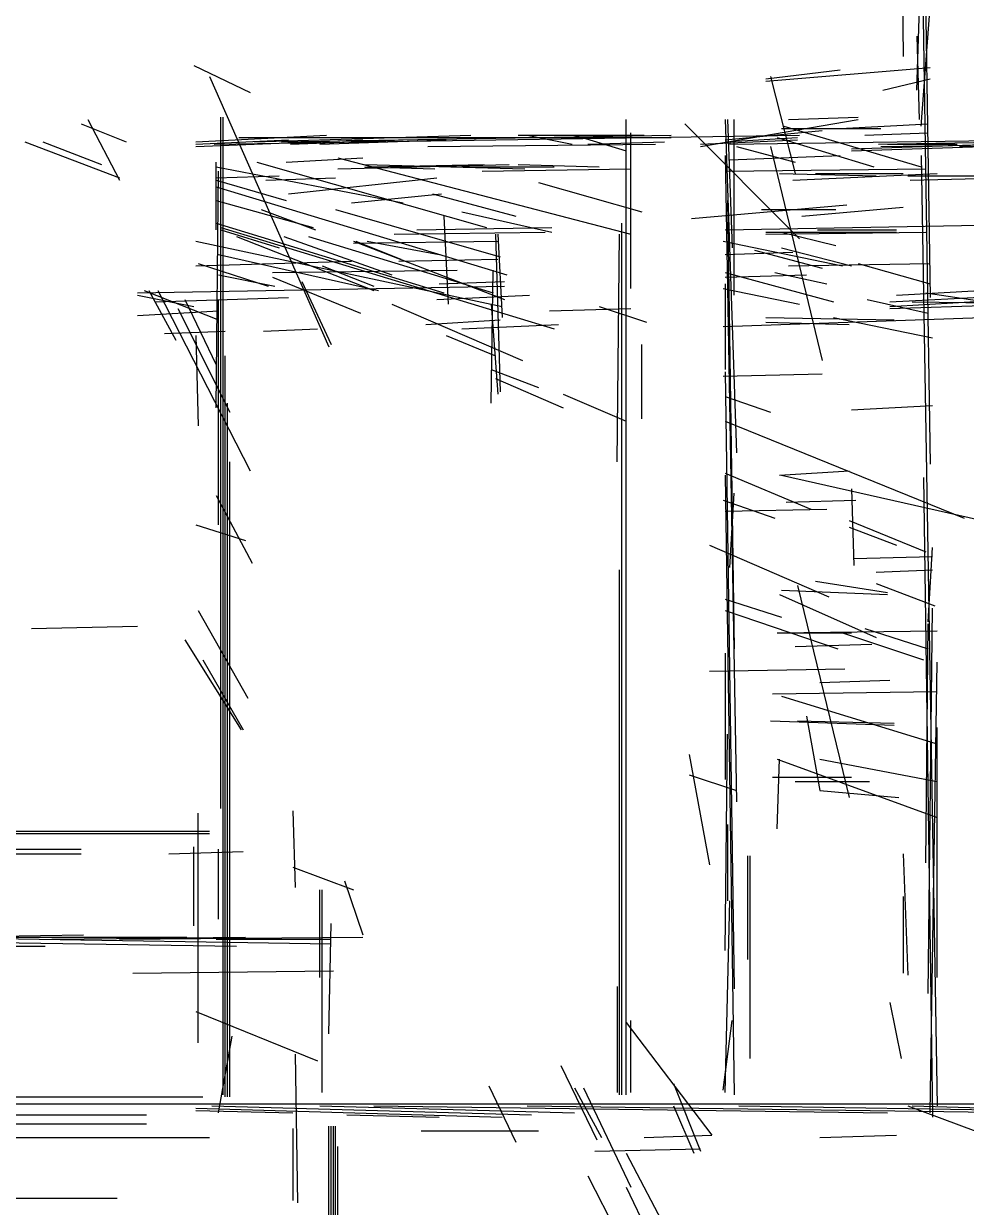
# Model space of a CAD drawing. Header units: metres. Extents: x 0.1 to 46.8, y -33.1 to 0.
# Drawn here: x 30.68 to 34.86, y -20.06 to -14.8 of the extents above; entities that cross this region are included whole.
import ezdxf

# ---------------------------------------------------------------- set-up
doc = ezdxf.new("R2010")
doc.units = ezdxf.units.M
doc.layers.add('Lines', color=7, linetype='Continuous')
doc.layers.add('Walls', color=2, linetype='Continuous')

msp = doc.modelspace()

# ---------------------------------------------------------------- linework, layer by layer
at = {"layer": 'Lines'}
for p, q in [((34.58, -8.58), (34.7, -16.02)), ((34.57, -8.75), (34.7, -16.76)), ((34.57, -13.97), (34.58, -14.95)), ((34.64, -15.1), (34.68, -13.93)), ((34.66, -15.26), (34.7, -14.73)), ((34.64, -14.86), (34.65, -15.23)), ((31.43, -14.99), (31.68, -15.11)), ((33.97, -15.06), (34.7, -15)), ((33.97, -15.05), (34.3, -15.01)), ((31.5, -15.04), (32.03, -16.24)), ((33.99, -15.04), (34.1, -15.47)), ((34.49, -15.1), (34.7, -15.05)), ((30.96, -15.23), (31.1, -15.5)), ((31.55, -18.29), (31.55, -15.22)), ((31.56, -19.56), (31.56, -15.22)), ((33.35, -19.56), (33.35, -15.23)), ((33.68, -15.35), (34.38, -15.23)), ((33.79, -15.23), (33.84, -16.71)), ((33.8, -15.23), (33.82, -15.8)), ((33.83, -16.01), (33.83, -15.23)), ((34.07, -15.23), (34.38, -15.22)), ((30.93, -15.25), (31.13, -15.33)), ((33.37, -15.98), (33.37, -15.29)), ((33.61, -15.25), (34.12, -15.76)), ((33.79, -15.32), (34.22, -15.28)), ((34.04, -15.27), (34.48, -15.27)), ((34.05, -15.26), (34.66, -15.44)), ((34.3, -15.27), (34.69, -15.25)), ((34.35, -15.37), (37.63, -15.26)), ((34.41, -15.3), (34.69, -15.29)), ((30.68, -15.33), (31.1, -15.49)), ((30.76, -15.33), (31.02, -15.43)), ((31.44, -15.33), (32.02, -15.3)), ((31.44, -15.35), (32.18, -15.32)), ((31.44, -15.34), (31.85, -15.32)), ((31.52, -15.34), (34.12, -15.3)), ((31.63, -15.31), (33.55, -15.31)), ((31.7, -15.33), (32.66, -15.3)), ((31.82, -15.33), (33.55, -15.3)), ((31.86, -15.34), (32.36, -15.32)), ((31.99, -15.34), (32.55, -15.32)), ((32.47, -15.35), (33.48, -15.34)), ((32.87, -15.3), (33.43, -15.3)), ((32.91, -15.3), (33.11, -15.34)), ((33.12, -15.3), (33.35, -15.37)), ((33.18, -15.34), (33.52, -15.33)), ((33.68, -15.34), (34.11, -15.32)), ((33.79, -15.33), (34.11, -15.31)), ((33.81, -15.34), (35.3, -15.32)), ((34.02, -15.31), (34.45, -15.44)), ((34.35, -15.36), (35.59, -15.32)), ((34.47, -15.34), (35.64, -15.32)), ((34.48, -15.35), (35.93, -15.33)), ((34.51, -15.34), (34.82, -15.34)), ((33.79, -15.39), (33.84, -18.26)), ((33.81, -15.41), (34.3, -15.39)), ((33.84, -15.35), (34.1, -15.42)), ((33.99, -15.35), (34.22, -16.3)), ((34.66, -15.39), (34.73, -19.61)), ((34.83, -15.35), (35.18, -15.35)), ((31.53, -15.72), (31.53, -15.42)), ((31.53, -15.44), (32.36, -15.6)), ((31.71, -15.42), (32.73, -15.71)), ((31.84, -15.42), (32.18, -15.4)), ((32.07, -15.4), (33.37, -15.74)), ((32.07, -15.45), (32.83, -15.43)), ((32.19, -15.43), (32.9, -15.45)), ((32.19, -15.44), (32.5, -15.45)), ((32.22, -15.44), (32.72, -15.43)), ((32.62, -15.44), (33.03, -15.44)), ((32.87, -15.43), (33.23, -15.44)), ((31.53, -16.51), (31.54, -15.46)), ((31.53, -15.49), (31.81, -15.48)), ((31.53, -15.5), (31.84, -15.59)), ((31.75, -15.5), (32.06, -15.49)), ((31.85, -15.56), (32.51, -15.49)), ((32.71, -15.46), (33.37, -15.45)), ((33.79, -15.46), (34.68, -15.45)), ((34.03, -15.47), (34.46, -15.48)), ((34.09, -15.5), (34.73, -15.47)), ((34.19, -15.47), (34.58, -15.47)), ((34.6, -15.48), (35.55, -15.48)), ((34.61, -15.5), (34.99, -15.49)), ((31.53, -15.53), (32.82, -15.92)), ((32.96, -15.51), (33.42, -15.64)), ((31.53, -15.59), (31.96, -15.71)), ((32.13, -15.6), (32.53, -15.56)), ((32.49, -15.56), (32.86, -15.66)), ((33.8, -15.59), (33.83, -17.58)), ((31.73, -15.63), (31.97, -15.72)), ((32.06, -15.63), (32.79, -15.84)), ((32.62, -15.64), (33.02, -15.73)), ((33.64, -15.67), (34.33, -15.61)), ((33.95, -15.63), (34.28, -15.63)), ((34.13, -15.66), (34.58, -15.62)), ((31.53, -15.69), (32.54, -16)), ((31.55, -15.71), (33.03, -16.16)), ((32.42, -15.72), (33.02, -15.71)), ((32.54, -15.66), (32.56, -16.05)), ((33.33, -19.56), (33.33, -15.69)), ((33.79, -15.72), (34.92, -15.7)), ((31.55, -15.72), (31.81, -15.8)), ((31.62, -15.75), (32.23, -15.99)), ((31.83, -15.75), (32.31, -15.92)), ((31.94, -15.75), (32.76, -16)), ((32.32, -15.74), (32.99, -15.73)), ((32.77, -15.74), (32.79, -16.44)), ((32.78, -15.74), (32.8, -16.11)), ((33.31, -16.75), (33.32, -15.74)), ((33.97, -15.73), (34.55, -15.73)), ((33.97, -15.74), (34.68, -15.73)), ((34.04, -15.73), (34.28, -15.79)), ((34.2, -15.72), (34.55, -15.72)), ((31.44, -15.77), (32.8, -16.06)), ((32.14, -15.78), (32.78, -15.77)), ((32.14, -15.77), (32.81, -16.03)), ((32.15, -15.77), (32.35, -15.85)), ((32.2, -15.77), (32.52, -15.83)), ((33.78, -15.77), (34.31, -15.88)), ((33.92, -15.81), (34.22, -15.89)), ((34.04, -15.8), (34.35, -15.88)), ((31.44, -15.88), (32.13, -15.86)), ((31.45, -15.87), (31.76, -15.97)), ((31.54, -15.83), (32.25, -15.99)), ((32.34, -15.86), (32.78, -15.85)), ((33.79, -15.83), (34.09, -15.82)), ((34.07, -15.88), (34.7, -15.87)), ((34.38, -15.87), (34.7, -15.96)), ((31.54, -15.92), (31.79, -15.97)), ((31.78, -15.91), (32.6, -15.9)), ((32, -15.88), (32.23, -15.97)), ((32.75, -16.49), (32.76, -15.9)), ((33.79, -15.91), (34.27, -16.04)), ((33.79, -15.93), (34.15, -15.92)), ((34.01, -15.91), (34.24, -15.96)), ((31.18, -16), (32.81, -15.97)), ((31.78, -15.93), (32.17, -16.09)), ((31.91, -15.95), (32.04, -16.23)), ((32.52, -15.96), (32.81, -15.95)), ((33.79, -15.96), (33.79, -16.34)), ((31.18, -16.01), (31.43, -16.06)), ((31.21, -15.99), (31.54, -16.12)), ((31.23, -15.99), (31.35, -16.21)), ((31.26, -16.04), (31.85, -16.02)), ((31.27, -15.99), (31.68, -16.79)), ((32.51, -16.03), (32.92, -16.01)), ((33.78, -15.98), (34.12, -16.05)), ((34.52, -16.06), (35.93, -15.98)), ((34.52, -16.04), (35.51, -15.99)), ((34.52, -16.07), (36.83, -15.99)), ((34.55, -16.01), (34.92, -15.99)), ((34.68, -16), (35.02, -16.05)), ((31.18, -16.1), (31.54, -16.08)), ((31.36, -16.07), (31.59, -16.53)), ((31.39, -16.03), (31.53, -16.32)), ((31.54, -17.03), (31.54, -16.03)), ((32.31, -16.05), (32.89, -16.3)), ((32.75, -16.05), (32.78, -16.45)), ((33.01, -16.08), (33.37, -16.07)), ((33.23, -16.06), (33.44, -16.13)), ((34.42, -16.03), (34.69, -16.09)), ((34.62, -16.04), (35.59, -16.05)), ((32.46, -16.14), (32.79, -16.12)), ((33.78, -16.15), (34.93, -16.11)), ((33.97, -16.11), (34.54, -16.12)), ((33.97, -16.13), (34.34, -16.14)), ((34.27, -16.11), (34.71, -16.2)), ((31.3, -16.18), (31.57, -16.17)), ((31.74, -16.17), (31.98, -16.16)), ((32.62, -16.16), (33.05, -16.14)), ((31.44, -16.19), (31.45, -16.59)), ((32.55, -16.19), (32.77, -16.28)), ((33.42, -16.56), (33.42, -16.23)), ((31.57, -19.57), (31.57, -16.28)), ((32.75, -16.34), (32.96, -16.42)), ((32.77, -16.38), (33.07, -16.51)), ((33.78, -16.37), (34.22, -16.36)), ((33.79, -16.35), (33.83, -19.09)), ((31.58, -19.57), (31.58, -16.49)), ((33.07, -16.45), (33.35, -16.57)), ((33.79, -16.46), (33.99, -16.53)), ((34.35, -16.52), (34.71, -16.5)), ((33.79, -16.57), (34.85, -17)), ((31.59, -19.57), (31.59, -16.75)), ((33.79, -16.8), (34.17, -16.96)), ((33.79, -16.81), (33.83, -19.56)), ((34.03, -16.81), (34.34, -16.79)), ((34.04, -16.81), (35.33, -17.1)), ((34.67, -16.82), (34.71, -19.66)), ((31.53, -16.9), (31.69, -17.2)), ((33.78, -16.92), (34.01, -17)), ((33.81, -17.22), (33.83, -16.89)), ((34.06, -16.93), (34.37, -16.92)), ((34.35, -16.87), (34.36, -17.21)), ((33.79, -16.97), (34.24, -16.96)), ((34.34, -17.01), (34.68, -17.15)), ((31.44, -17.03), (31.66, -17.1)), ((34.34, -17.04), (34.55, -17.12)), ((33.72, -17.12), (34.25, -17.35)), ((34.69, -17.46), (34.71, -17.13)), ((34.36, -17.18), (34.71, -17.17)), ((33.32, -19.56), (33.32, -17.23)), ((34.46, -17.24), (34.71, -17.23)), ((34.19, -17.28), (34.51, -17.33)), ((34.03, -17.34), (34.46, -17.53)), ((34.04, -17.32), (34.51, -17.34)), ((34.11, -17.3), (34.34, -18.24)), ((34.46, -17.29), (34.72, -17.39)), ((33.79, -17.36), (34.04, -17.44)), ((31.45, -17.41), (31.67, -17.8)), ((33.79, -17.41), (34.29, -17.58)), ((34.69, -19.11), (34.71, -17.4)), ((30.71, -17.49), (31.18, -17.48)), ((34.41, -17.49), (34.69, -17.58)), ((34.68, -18.53), (34.69, -17.47)), ((31.39, -17.54), (31.64, -17.94)), ((34.02, -17.51), (34.73, -17.5)), ((34.02, -17.51), (34.35, -17.51)), ((34.31, -17.51), (34.67, -17.63)), ((33.79, -17.6), (33.79, -18.16)), ((34.1, -17.57), (34.44, -17.56)), ((31.47, -17.63), (31.65, -17.94)), ((34.7, -19.64), (34.73, -17.64)), ((33.72, -17.68), (34.32, -17.67)), ((34.21, -17.73), (34.52, -17.72)), ((34, -17.78), (34.73, -17.77)), ((34.04, -17.79), (34.72, -18)), ((33.99, -17.9), (34.54, -17.92)), ((34.11, -17.9), (34.54, -17.91)), ((34.15, -17.88), (34.21, -18.21)), ((33.79, -18.92), (33.8, -17.96)), ((34.73, -19.04), (34.73, -17.93)), ((33.63, -18.05), (33.72, -18.54)), ((34.02, -18.38), (34.03, -18.07)), ((34.02, -18.07), (34.73, -18.33)), ((34.21, -18.07), (34.73, -18.17)), ((33.63, -18.14), (33.84, -18.21)), ((34, -18.15), (34.35, -18.15)), ((34.1, -18.17), (34.43, -18.17)), ((34.21, -18.21), (34.56, -18.24)), ((31.45, -19.33), (31.45, -18.31)), ((31.87, -18.3), (31.88, -18.64)), ((5.74, -18.39), (31.5, -18.39)), ((33.8, -18.36), (33.8, -18.7)), ((5.96, -18.4), (31.5, -18.4)), ((30.05, -18.47), (30.93, -18.47)), ((30.45, -18.49), (30.93, -18.49)), ((31.32, -18.49), (31.65, -18.48)), ((31.43, -18.81), (31.43, -18.46)), ((31.54, -18.78), (31.54, -18.47)), ((34.58, -18.49), (34.6, -19.03)), ((31.87, -18.55), (32.14, -18.65)), ((33.89, -18.96), (33.89, -18.5)), ((33.9, -19.4), (33.9, -18.5)), ((31.99, -19.04), (31.99, -18.65)), ((32, -19.55), (32, -18.65)), ((32.1, -18.61), (32.18, -18.85)), ((33.79, -19.55), (33.81, -18.7)), ((34.58, -18.68), (34.58, -19.02)), ((32.03, -19.29), (32.04, -18.8)), ((29.07, -18.88), (30.94, -18.85)), ((29.53, -18.85), (32.04, -18.89)), ((30.56, -18.86), (31.4, -18.86)), ((30.8, -18.87), (31.66, -18.86)), ((31.1, -18.87), (32.18, -18.86)), ((30.23, -18.88), (31.62, -18.9)), ((30.42, -18.9), (30.77, -18.9)), ((31.53, -18.87), (32.04, -18.87)), ((31.16, -19.02), (32.05, -19.01)), ((33.31, -19.08), (33.31, -19.55)), ((34.52, -19.15), (34.57, -19.4)), ((31.44, -19.19), (31.98, -19.41)), ((33.37, -19.55), (33.37, -19.23)), ((33.78, -19.54), (33.82, -19.23)), ((33.35, -19.24), (33.73, -19.74)), ((31.54, -19.64), (31.6, -19.3)), ((31.88, -19.38), (31.89, -20.04)), ((33.06, -19.43), (33.22, -19.76)), ((32.74, -19.52), (32.86, -19.77)), ((33.12, -19.53), (33.24, -19.75)), ((33.16, -19.53), (33.37, -19.97)), ((33.56, -19.51), (33.68, -19.81)), ((5.27, -19.6), (36.37, -19.6)), ((23.14, -19.57), (31.47, -19.57)), ((27.52, -19.65), (31.22, -19.65)), ((31.44, -19.62), (32.8, -19.66)), ((31.44, -19.63), (31.87, -19.64)), ((31.51, -19.61), (32.93, -19.65)), ((31.99, -19.61), (33.12, -19.64)), ((32.11, -19.65), (32.52, -19.66)), ((32.23, -19.61), (34.51, -19.64)), ((32.91, -19.61), (35.19, -19.64)), ((33.56, -19.61), (33.65, -19.82)), ((33.85, -19.61), (35.19, -19.63)), ((34.6, -19.61), (35.06, -19.78)), ((34.62, -19.61), (35.74, -19.64)), ((28.3, -19.69), (31.22, -19.69)), ((32.03, -22.08), (32.03, -19.7)), ((32.04, -23.6), (32.04, -19.7)), ((32.05, -23.82), (32.05, -19.7)), ((32.06, -24.31), (32.06, -19.7)), ((23.22, -19.75), (31.5, -19.75)), ((31.87, -19.71), (31.87, -20.03)), ((32.44, -19.72), (32.96, -19.72)), ((33.43, -19.75), (33.73, -19.74)), ((34.21, -19.75), (34.55, -19.74)), ((32.07, -26.38), (32.07, -19.79)), ((33.21, -19.81), (33.68, -19.8)), ((33.35, -19.82), (33.54, -20.18)), ((33.18, -19.92), (33.37, -20.29)), ((30.4, -20.02), (31.09, -20.02)), ((33.35, -19.97), (33.45, -20.18))]:
    msp.add_line(p, q, dxfattribs=at)
at = {"layer": 'Walls'}
for p, q in [((34.58, -8.58), (34.7, -16.02)), ((34.58, -8.58), (34.7, -16.02)), ((34.58, -8.58), (34.7, -16.02)), ((34.57, -8.75), (34.7, -16.76)), ((34.57, -8.75), (34.7, -16.76)), ((34.57, -8.75), (34.7, -16.76)), ((34.57, -13.97), (34.58, -14.95)), ((34.57, -13.97), (34.58, -14.95)), ((34.64, -15.1), (34.68, -13.93)), ((34.64, -15.1), (34.68, -13.93)), ((34.64, -15.1), (34.68, -13.93)), ((34.66, -15.26), (34.7, -14.73)), ((34.66, -15.26), (34.7, -14.73)), ((34.66, -15.26), (34.7, -14.73)), ((33.97, -15.06), (34.7, -15)), ((33.97, -15.06), (34.7, -15)), ((33.97, -15.06), (34.7, -15)), ((33.97, -15.06), (34.7, -15)), ((33.97, -15.06), (34.7, -15)), ((33.97, -15.06), (34.7, -15)), ((33.97, -15.06), (34.7, -15)), ((33.97, -15.06), (34.7, -15)), ((33.97, -15.06), (34.7, -15)), ((33.97, -15.06), (34.7, -15)), ((31.5, -15.04), (32.03, -16.24)), ((31.55, -18.29), (31.55, -15.22)), ((31.55, -18.29), (31.55, -15.22)), ((31.55, -18.29), (31.55, -15.22)), ((31.56, -19.56), (31.56, -15.22)), ((31.56, -19.56), (31.56, -15.22)), ((31.56, -19.56), (31.56, -15.22)), ((31.56, -19.56), (31.56, -15.22)), ((33.35, -19.56), (33.35, -15.23)), ((33.35, -19.56), (33.35, -15.23)), ((33.35, -19.56), (33.35, -15.23)), ((33.35, -19.56), (33.35, -15.23)), ((33.68, -15.35), (34.38, -15.23)), ((33.68, -15.35), (34.38, -15.23)), ((33.68, -15.35), (34.38, -15.23)), ((33.68, -15.35), (34.38, -15.23)), ((33.68, -15.35), (34.38, -15.23)), ((33.68, -15.35), (34.38, -15.23)), ((33.68, -15.35), (34.38, -15.23)), ((33.68, -15.35), (34.38, -15.23)), ((33.68, -15.35), (34.38, -15.23)), ((33.79, -15.23), (33.84, -16.71)), ((33.79, -15.23), (33.84, -16.71)), ((33.79, -15.23), (33.84, -16.71)), ((33.79, -15.23), (33.84, -16.71)), ((33.79, -15.23), (33.84, -16.71)), ((33.8, -15.23), (33.82, -15.8)), ((33.8, -15.23), (33.82, -15.8)), ((33.83, -16.01), (33.83, -15.23)), ((33.83, -16.01), (33.83, -15.23)), ((33.37, -15.98), (33.37, -15.29)), ((33.37, -15.98), (33.37, -15.29)), ((33.37, -15.98), (33.37, -15.29)), ((33.37, -15.98), (33.37, -15.29)), ((33.37, -15.98), (33.37, -15.29)), ((34.05, -15.26), (34.66, -15.44)), ((34.35, -15.37), (37.63, -15.26)), ((34.35, -15.37), (37.63, -15.26)), ((34.35, -15.37), (37.63, -15.26)), ((34.35, -15.37), (37.63, -15.26)), ((34.35, -15.37), (37.63, -15.26)), ((34.35, -15.37), (37.63, -15.26)), ((34.35, -15.37), (37.63, -15.26)), ((34.35, -15.37), (37.63, -15.26)), ((34.35, -15.37), (37.63, -15.26)), ((34.35, -15.37), (37.63, -15.26)), ((34.35, -15.37), (37.63, -15.26)), ((34.35, -15.37), (37.63, -15.26)), ((34.35, -15.37), (37.63, -15.26)), ((31.44, -15.33), (32.02, -15.3)), ((31.44, -15.33), (32.02, -15.3)), ((31.44, -15.33), (32.02, -15.3)), ((31.44, -15.33), (32.02, -15.3)), ((31.44, -15.33), (32.02, -15.3)), ((31.44, -15.33), (32.02, -15.3)), ((31.44, -15.33), (32.02, -15.3)), ((31.44, -15.33), (32.02, -15.3)), ((31.44, -15.33), (32.02, -15.3)), ((31.44, -15.33), (32.02, -15.3)), ((31.44, -15.35), (32.18, -15.32)), ((31.44, -15.35), (32.18, -15.32)), ((31.44, -15.35), (32.18, -15.32)), ((31.44, -15.35), (32.18, -15.32)), ((31.44, -15.35), (32.18, -15.32)), ((31.44, -15.35), (32.18, -15.32)), ((31.44, -15.35), (32.18, -15.32)), ((31.44, -15.35), (32.18, -15.32)), ((31.44, -15.35), (32.18, -15.32)), ((31.44, -15.35), (32.18, -15.32)), ((31.44, -15.35), (32.18, -15.32)), ((31.44, -15.35), (32.18, -15.32)), ((31.44, -15.35), (32.18, -15.32)), ((31.52, -15.34), (34.12, -15.3)), ((31.52, -15.34), (34.12, -15.3)), ((31.52, -15.34), (34.12, -15.3)), ((31.52, -15.34), (34.12, -15.3)), ((31.52, -15.34), (34.12, -15.3)), ((31.52, -15.34), (34.12, -15.3)), ((31.52, -15.34), (34.12, -15.3)), ((31.52, -15.34), (34.12, -15.3)), ((31.52, -15.34), (34.12, -15.3)), ((31.52, -15.34), (34.12, -15.3)), ((31.52, -15.34), (34.12, -15.3)), ((31.52, -15.34), (34.12, -15.3)), ((31.52, -15.34), (34.12, -15.3)), ((31.52, -15.34), (34.12, -15.3)), ((31.63, -15.31), (33.55, -15.31)), ((31.63, -15.31), (33.55, -15.31)), ((31.63, -15.31), (33.55, -15.31)), ((31.63, -15.31), (33.55, -15.31)), ((31.63, -15.31), (33.55, -15.31)), ((31.63, -15.31), (33.55, -15.31)), ((31.63, -15.31), (33.55, -15.31)), ((31.63, -15.31), (33.55, -15.31)), ((31.63, -15.31), (33.55, -15.31)), ((31.63, -15.31), (33.55, -15.31)), ((31.63, -15.31), (33.55, -15.31)), ((31.63, -15.31), (33.55, -15.31)), ((31.63, -15.31), (33.55, -15.31)), ((31.63, -15.31), (33.55, -15.31)), ((31.63, -15.31), (33.55, -15.31)), ((31.7, -15.33), (32.66, -15.3)), ((31.7, -15.33), (32.66, -15.3)), ((31.7, -15.33), (32.66, -15.3)), ((31.7, -15.33), (32.66, -15.3)), ((31.7, -15.33), (32.66, -15.3)), ((31.7, -15.33), (32.66, -15.3)), ((31.7, -15.33), (32.66, -15.3)), ((31.7, -15.33), (32.66, -15.3)), ((31.7, -15.33), (32.66, -15.3)), ((31.7, -15.33), (32.66, -15.3)), ((31.7, -15.33), (32.66, -15.3)), ((31.7, -15.33), (32.66, -15.3)), ((31.7, -15.33), (32.66, -15.3)), ((31.7, -15.33), (32.66, -15.3)), ((31.7, -15.33), (32.66, -15.3)), ((31.7, -15.33), (32.66, -15.3)), ((31.82, -15.33), (33.55, -15.3)), ((31.82, -15.33), (33.55, -15.3)), ((31.82, -15.33), (33.55, -15.3)), ((31.82, -15.33), (33.55, -15.3)), ((31.82, -15.33), (33.55, -15.3)), ((31.82, -15.33), (33.55, -15.3)), ((31.82, -15.33), (33.55, -15.3)), ((31.82, -15.33), (33.55, -15.3)), ((31.82, -15.33), (33.55, -15.3)), ((31.82, -15.33), (33.55, -15.3)), ((31.82, -15.33), (33.55, -15.3)), ((31.82, -15.33), (33.55, -15.3)), ((31.82, -15.33), (33.55, -15.3)), ((31.82, -15.33), (33.55, -15.3)), ((31.86, -15.34), (32.36, -15.32)), ((31.86, -15.34), (32.36, -15.32)), ((31.86, -15.34), (32.36, -15.32)), ((31.86, -15.34), (32.36, -15.32)), ((31.86, -15.34), (32.36, -15.32)), ((31.86, -15.34), (32.36, -15.32)), ((31.86, -15.34), (32.36, -15.32)), ((31.86, -15.34), (32.36, -15.32)), ((31.86, -15.34), (32.36, -15.32)), ((31.86, -15.34), (32.36, -15.32)), ((31.86, -15.34), (32.36, -15.32)), ((31.86, -15.34), (32.36, -15.32)), ((31.86, -15.34), (32.36, -15.32)), ((31.86, -15.34), (32.36, -15.32)), ((31.86, -15.34), (32.36, -15.32)), ((31.86, -15.34), (32.36, -15.32)), ((31.99, -15.34), (32.55, -15.32)), ((31.99, -15.34), (32.55, -15.32)), ((31.99, -15.34), (32.55, -15.32)), ((31.99, -15.34), (32.55, -15.32)), ((31.99, -15.34), (32.55, -15.32)), ((31.99, -15.34), (32.55, -15.32)), ((31.99, -15.34), (32.55, -15.32)), ((31.99, -15.34), (32.55, -15.32)), ((31.99, -15.34), (32.55, -15.32)), ((31.99, -15.34), (32.55, -15.32)), ((31.99, -15.34), (32.55, -15.32)), ((31.99, -15.34), (32.55, -15.32)), ((31.99, -15.34), (32.55, -15.32)), ((31.99, -15.34), (32.55, -15.32)), ((31.99, -15.34), (32.55, -15.32)), ((31.99, -15.34), (32.55, -15.32)), ((31.99, -15.34), (32.55, -15.32)), ((31.99, -15.34), (32.55, -15.32)), ((32.47, -15.35), (33.48, -15.34)), ((32.47, -15.35), (33.48, -15.34)), ((32.47, -15.35), (33.48, -15.34)), ((32.47, -15.35), (33.48, -15.34)), ((32.47, -15.35), (33.48, -15.34)), ((32.47, -15.35), (33.48, -15.34)), ((32.47, -15.35), (33.48, -15.34)), ((32.47, -15.35), (33.48, -15.34)), ((32.47, -15.35), (33.48, -15.34)), ((32.47, -15.35), (33.48, -15.34)), ((32.47, -15.35), (33.48, -15.34)), ((32.47, -15.35), (33.48, -15.34)), ((32.87, -15.3), (33.43, -15.3)), ((32.87, -15.3), (33.43, -15.3)), ((32.87, -15.3), (33.43, -15.3)), ((32.87, -15.3), (33.43, -15.3)), ((32.87, -15.3), (33.43, -15.3)), ((32.87, -15.3), (33.43, -15.3)), ((32.87, -15.3), (33.43, -15.3)), ((32.87, -15.3), (33.43, -15.3)), ((32.87, -15.3), (33.43, -15.3)), ((32.87, -15.3), (33.43, -15.3)), ((33.81, -15.34), (35.3, -15.32)), ((33.81, -15.34), (35.3, -15.32)), ((33.81, -15.34), (35.3, -15.32)), ((33.81, -15.34), (35.3, -15.32)), ((33.81, -15.34), (35.3, -15.32)), ((33.81, -15.34), (35.3, -15.32)), ((33.81, -15.34), (35.3, -15.32)), ((33.81, -15.34), (35.3, -15.32)), ((33.81, -15.34), (35.3, -15.32)), ((33.81, -15.34), (35.3, -15.32)), ((33.81, -15.34), (35.3, -15.32)), ((33.81, -15.34), (35.3, -15.32)), ((33.81, -15.34), (35.3, -15.32)), ((34.35, -15.36), (35.59, -15.32)), ((34.35, -15.36), (35.59, -15.32)), ((34.35, -15.36), (35.59, -15.32)), ((34.35, -15.36), (35.59, -15.32)), ((34.35, -15.36), (35.59, -15.32)), ((34.35, -15.36), (35.59, -15.32)), ((34.35, -15.36), (35.59, -15.32)), ((34.35, -15.36), (35.59, -15.32)), ((34.35, -15.36), (35.59, -15.32)), ((34.35, -15.36), (35.59, -15.32)), ((34.35, -15.36), (35.59, -15.32)), ((34.35, -15.36), (35.59, -15.32)), ((34.35, -15.36), (35.59, -15.32)), ((34.35, -15.36), (35.59, -15.32)), ((34.35, -15.36), (35.59, -15.32)), ((34.35, -15.36), (35.59, -15.32)), ((34.47, -15.34), (35.64, -15.32)), ((34.47, -15.34), (35.64, -15.32)), ((34.47, -15.34), (35.64, -15.32)), ((34.47, -15.34), (35.64, -15.32)), ((34.47, -15.34), (35.64, -15.32)), ((34.47, -15.34), (35.64, -15.32)), ((34.47, -15.34), (35.64, -15.32)), ((34.47, -15.34), (35.64, -15.32)), ((34.47, -15.34), (35.64, -15.32)), ((34.47, -15.34), (35.64, -15.32)), ((34.47, -15.34), (35.64, -15.32)), ((34.47, -15.34), (35.64, -15.32)), ((34.47, -15.34), (35.64, -15.32)), ((34.47, -15.34), (35.64, -15.32)), ((34.48, -15.35), (35.93, -15.33)), ((34.48, -15.35), (35.93, -15.33)), ((34.48, -15.35), (35.93, -15.33)), ((34.48, -15.35), (35.93, -15.33)), ((34.48, -15.35), (35.93, -15.33)), ((34.48, -15.35), (35.93, -15.33)), ((34.48, -15.35), (35.93, -15.33)), ((34.48, -15.35), (35.93, -15.33)), ((34.48, -15.35), (35.93, -15.33)), ((34.48, -15.35), (35.93, -15.33)), ((34.48, -15.35), (35.93, -15.33)), ((34.48, -15.35), (35.93, -15.33)), ((34.48, -15.35), (35.93, -15.33)), ((34.48, -15.35), (35.93, -15.33)), ((34.48, -15.35), (35.93, -15.33)), ((33.79, -15.39), (33.84, -18.26)), ((33.79, -15.39), (33.84, -18.26)), ((33.79, -15.39), (33.84, -18.26)), ((34.66, -15.39), (34.73, -19.61)), ((34.66, -15.39), (34.73, -19.61)), ((34.66, -15.39), (34.73, -19.61)), ((31.53, -15.44), (32.36, -15.6)), ((31.53, -15.44), (32.36, -15.6)), ((31.53, -15.44), (32.36, -15.6)), ((31.53, -15.44), (32.36, -15.6)), ((31.53, -15.44), (32.36, -15.6)), ((31.53, -15.44), (32.36, -15.6)), ((31.53, -15.44), (32.36, -15.6)), ((31.53, -15.44), (32.36, -15.6)), ((31.53, -15.44), (32.36, -15.6)), ((31.53, -15.44), (32.36, -15.6)), ((31.53, -15.44), (32.36, -15.6)), ((31.71, -15.42), (32.73, -15.71)), ((31.71, -15.42), (32.73, -15.71)), ((31.71, -15.42), (32.73, -15.71)), ((31.71, -15.42), (32.73, -15.71)), ((31.71, -15.42), (32.73, -15.71)), ((31.71, -15.42), (32.73, -15.71)), ((31.71, -15.42), (32.73, -15.71)), ((31.71, -15.42), (32.73, -15.71)), ((31.71, -15.42), (32.73, -15.71)), ((31.71, -15.42), (32.73, -15.71)), ((31.71, -15.42), (32.73, -15.71)), ((31.71, -15.42), (32.73, -15.71)), ((31.71, -15.42), (32.73, -15.71)), ((32.07, -15.4), (33.37, -15.74)), ((32.07, -15.4), (33.37, -15.74)), ((32.07, -15.4), (33.37, -15.74)), ((32.07, -15.4), (33.37, -15.74)), ((32.07, -15.4), (33.37, -15.74)), ((32.07, -15.4), (33.37, -15.74)), ((32.07, -15.4), (33.37, -15.74)), ((32.07, -15.4), (33.37, -15.74)), ((32.07, -15.4), (33.37, -15.74)), ((32.07, -15.4), (33.37, -15.74)), ((32.07, -15.4), (33.37, -15.74)), ((32.07, -15.45), (32.83, -15.43)), ((32.07, -15.45), (32.83, -15.43)), ((32.07, -15.45), (32.83, -15.43)), ((32.07, -15.45), (32.83, -15.43)), ((32.07, -15.45), (32.83, -15.43)), ((32.07, -15.45), (32.83, -15.43)), ((32.07, -15.45), (32.83, -15.43)), ((32.07, -15.45), (32.83, -15.43)), ((32.07, -15.45), (32.83, -15.43)), ((32.07, -15.45), (32.83, -15.43)), ((32.07, -15.45), (32.83, -15.43)), ((32.07, -15.45), (32.83, -15.43)), ((32.07, -15.45), (32.83, -15.43)), ((32.07, -15.45), (32.83, -15.43)), ((32.07, -15.45), (32.83, -15.43)), ((32.07, -15.45), (32.83, -15.43)), ((32.07, -15.45), (32.83, -15.43)), ((32.07, -15.45), (32.83, -15.43)), ((32.19, -15.43), (32.9, -15.45)), ((32.19, -15.43), (32.9, -15.45)), ((32.19, -15.43), (32.9, -15.45)), ((32.19, -15.43), (32.9, -15.45)), ((32.19, -15.43), (32.9, -15.45)), ((32.19, -15.43), (32.9, -15.45)), ((32.19, -15.43), (32.9, -15.45)), ((32.19, -15.43), (32.9, -15.45)), ((32.19, -15.43), (32.9, -15.45)), ((32.19, -15.43), (32.9, -15.45)), ((32.19, -15.43), (32.9, -15.45)), ((32.19, -15.43), (32.9, -15.45)), ((32.19, -15.43), (32.9, -15.45)), ((32.19, -15.43), (32.9, -15.45)), ((32.19, -15.43), (32.9, -15.45)), ((32.19, -15.43), (32.9, -15.45)), ((32.22, -15.44), (32.72, -15.43)), ((32.22, -15.44), (32.72, -15.43)), ((32.22, -15.44), (32.72, -15.43)), ((32.22, -15.44), (32.72, -15.43)), ((32.22, -15.44), (32.72, -15.43)), ((32.22, -15.44), (32.72, -15.43)), ((32.22, -15.44), (32.72, -15.43)), ((32.22, -15.44), (32.72, -15.43)), ((32.22, -15.44), (32.72, -15.43)), ((32.22, -15.44), (32.72, -15.43)), ((32.22, -15.44), (32.72, -15.43)), ((32.22, -15.44), (32.72, -15.43)), ((32.22, -15.44), (32.72, -15.43)), ((32.22, -15.44), (32.72, -15.43)), ((32.22, -15.44), (32.72, -15.43)), ((32.22, -15.44), (32.72, -15.43)), ((32.22, -15.44), (32.72, -15.43)), ((31.53, -16.51), (31.54, -15.46)), ((31.53, -16.51), (31.54, -15.46)), ((31.85, -15.56), (32.51, -15.49)), ((31.85, -15.56), (32.51, -15.49)), ((31.85, -15.56), (32.51, -15.49)), ((31.85, -15.56), (32.51, -15.49)), ((31.85, -15.56), (32.51, -15.49)), ((31.85, -15.56), (32.51, -15.49)), ((31.85, -15.56), (32.51, -15.49)), ((31.85, -15.56), (32.51, -15.49)), ((31.85, -15.56), (32.51, -15.49)), ((31.85, -15.56), (32.51, -15.49)), ((31.85, -15.56), (32.51, -15.49)), ((31.85, -15.56), (32.51, -15.49)), ((31.85, -15.56), (32.51, -15.49)), ((31.85, -15.56), (32.51, -15.49)), ((31.85, -15.56), (32.51, -15.49)), ((31.85, -15.56), (32.51, -15.49)), ((31.85, -15.56), (32.51, -15.49)), ((32.71, -15.46), (33.37, -15.45)), ((32.71, -15.46), (33.37, -15.45)), ((32.71, -15.46), (33.37, -15.45)), ((32.71, -15.46), (33.37, -15.45)), ((32.71, -15.46), (33.37, -15.45)), ((32.71, -15.46), (33.37, -15.45)), ((32.71, -15.46), (33.37, -15.45)), ((32.71, -15.46), (33.37, -15.45)), ((32.71, -15.46), (33.37, -15.45)), ((32.71, -15.46), (33.37, -15.45)), ((32.71, -15.46), (33.37, -15.45)), ((33.79, -15.46), (34.68, -15.45)), ((33.79, -15.46), (34.68, -15.45)), ((33.79, -15.46), (34.68, -15.45)), ((33.79, -15.46), (34.68, -15.45)), ((33.79, -15.46), (34.68, -15.45)), ((33.79, -15.46), (34.68, -15.45)), ((33.79, -15.46), (34.68, -15.45)), ((33.79, -15.46), (34.68, -15.45)), ((33.79, -15.46), (34.68, -15.45)), ((33.79, -15.46), (34.68, -15.45)), ((33.79, -15.46), (34.68, -15.45)), ((33.79, -15.46), (34.68, -15.45)), ((34.09, -15.5), (34.73, -15.47)), ((34.09, -15.5), (34.73, -15.47)), ((34.09, -15.5), (34.73, -15.47)), ((34.09, -15.5), (34.73, -15.47)), ((34.09, -15.5), (34.73, -15.47)), ((34.09, -15.5), (34.73, -15.47)), ((34.09, -15.5), (34.73, -15.47)), ((34.09, -15.5), (34.73, -15.47)), ((34.09, -15.5), (34.73, -15.47)), ((34.09, -15.5), (34.73, -15.47)), ((34.09, -15.5), (34.73, -15.47)), ((34.09, -15.5), (34.73, -15.47)), ((34.09, -15.5), (34.73, -15.47)), ((34.09, -15.5), (34.73, -15.47)), ((34.6, -15.48), (35.55, -15.48)), ((34.6, -15.48), (35.55, -15.48)), ((34.6, -15.48), (35.55, -15.48)), ((34.6, -15.48), (35.55, -15.48)), ((34.6, -15.48), (35.55, -15.48)), ((34.6, -15.48), (35.55, -15.48)), ((34.6, -15.48), (35.55, -15.48)), ((34.6, -15.48), (35.55, -15.48)), ((34.6, -15.48), (35.55, -15.48)), ((34.6, -15.48), (35.55, -15.48)), ((34.6, -15.48), (35.55, -15.48)), ((34.6, -15.48), (35.55, -15.48)), ((34.6, -15.48), (35.55, -15.48)), ((34.6, -15.48), (35.55, -15.48)), ((34.6, -15.48), (35.55, -15.48)), ((31.53, -15.53), (32.82, -15.92)), ((31.53, -15.53), (32.82, -15.92)), ((31.53, -15.53), (32.82, -15.92)), ((31.53, -15.53), (32.82, -15.92)), ((31.53, -15.53), (32.82, -15.92)), ((31.53, -15.53), (32.82, -15.92)), ((31.53, -15.53), (32.82, -15.92)), ((31.53, -15.53), (32.82, -15.92)), ((31.53, -15.53), (32.82, -15.92)), ((31.53, -15.53), (32.82, -15.92)), ((31.53, -15.53), (32.82, -15.92)), ((31.53, -15.53), (32.82, -15.92)), ((31.53, -15.53), (32.82, -15.92)), ((33.8, -15.59), (33.83, -17.58)), ((33.8, -15.59), (33.83, -17.58)), ((33.8, -15.59), (33.83, -17.58)), ((32.06, -15.63), (32.79, -15.84)), ((32.06, -15.63), (32.79, -15.84)), ((32.06, -15.63), (32.79, -15.84)), ((32.06, -15.63), (32.79, -15.84)), ((32.06, -15.63), (32.79, -15.84)), ((32.06, -15.63), (32.79, -15.84)), ((32.06, -15.63), (32.79, -15.84)), ((32.06, -15.63), (32.79, -15.84)), ((32.06, -15.63), (32.79, -15.84)), ((32.06, -15.63), (32.79, -15.84)), ((32.06, -15.63), (32.79, -15.84)), ((32.06, -15.63), (32.79, -15.84)), ((32.06, -15.63), (32.79, -15.84)), ((33.64, -15.67), (34.33, -15.61)), ((33.64, -15.67), (34.33, -15.61)), ((33.64, -15.67), (34.33, -15.61)), ((33.64, -15.67), (34.33, -15.61)), ((33.64, -15.67), (34.33, -15.61)), ((33.64, -15.67), (34.33, -15.61)), ((33.64, -15.67), (34.33, -15.61)), ((33.64, -15.67), (34.33, -15.61)), ((33.64, -15.67), (34.33, -15.61)), ((33.64, -15.67), (34.33, -15.61)), ((33.64, -15.67), (34.33, -15.61)), ((31.53, -15.69), (32.54, -16)), ((31.53, -15.69), (32.54, -16)), ((31.53, -15.69), (32.54, -16)), ((31.53, -15.69), (32.54, -16)), ((31.53, -15.69), (32.54, -16)), ((31.53, -15.69), (32.54, -16)), ((31.53, -15.69), (32.54, -16)), ((31.53, -15.69), (32.54, -16)), ((31.53, -15.69), (32.54, -16)), ((31.53, -15.69), (32.54, -16)), ((31.55, -15.71), (33.03, -16.16)), ((31.55, -15.71), (33.03, -16.16)), ((31.55, -15.71), (33.03, -16.16)), ((31.55, -15.71), (33.03, -16.16)), ((31.55, -15.71), (33.03, -16.16)), ((31.55, -15.71), (33.03, -16.16)), ((31.55, -15.71), (33.03, -16.16)), ((31.55, -15.71), (33.03, -16.16)), ((31.55, -15.71), (33.03, -16.16)), ((31.55, -15.71), (33.03, -16.16)), ((31.55, -15.71), (33.03, -16.16)), ((31.55, -15.71), (33.03, -16.16)), ((32.42, -15.72), (33.02, -15.71)), ((32.42, -15.72), (33.02, -15.71)), ((32.42, -15.72), (33.02, -15.71)), ((32.42, -15.72), (33.02, -15.71)), ((32.42, -15.72), (33.02, -15.71)), ((32.42, -15.72), (33.02, -15.71)), ((32.42, -15.72), (33.02, -15.71)), ((32.42, -15.72), (33.02, -15.71)), ((32.42, -15.72), (33.02, -15.71)), ((32.42, -15.72), (33.02, -15.71)), ((32.42, -15.72), (33.02, -15.71)), ((32.42, -15.72), (33.02, -15.71)), ((32.42, -15.72), (33.02, -15.71)), ((32.42, -15.72), (33.02, -15.71)), ((32.42, -15.72), (33.02, -15.71)), ((32.42, -15.72), (33.02, -15.71)), ((33.33, -19.56), (33.33, -15.69)), ((33.33, -19.56), (33.33, -15.69)), ((33.33, -19.56), (33.33, -15.69)), ((33.33, -19.56), (33.33, -15.69)), ((33.33, -19.56), (33.33, -15.69)), ((33.79, -15.72), (34.92, -15.7)), ((33.79, -15.72), (34.92, -15.7)), ((33.79, -15.72), (34.92, -15.7)), ((33.79, -15.72), (34.92, -15.7)), ((33.79, -15.72), (34.92, -15.7)), ((33.79, -15.72), (34.92, -15.7)), ((33.79, -15.72), (34.92, -15.7)), ((33.79, -15.72), (34.92, -15.7)), ((33.79, -15.72), (34.92, -15.7)), ((33.79, -15.72), (34.92, -15.7)), ((33.79, -15.72), (34.92, -15.7)), ((33.79, -15.72), (34.92, -15.7)), ((33.79, -15.72), (34.92, -15.7)), ((31.62, -15.75), (32.23, -15.99)), ((31.62, -15.75), (32.23, -15.99)), ((31.62, -15.75), (32.23, -15.99)), ((31.62, -15.75), (32.23, -15.99)), ((31.62, -15.75), (32.23, -15.99)), ((31.62, -15.75), (32.23, -15.99)), ((31.62, -15.75), (32.23, -15.99)), ((31.62, -15.75), (32.23, -15.99)), ((31.83, -15.75), (32.31, -15.92)), ((31.83, -15.75), (32.31, -15.92)), ((31.83, -15.75), (32.31, -15.92)), ((31.83, -15.75), (32.31, -15.92)), ((31.83, -15.75), (32.31, -15.92)), ((31.83, -15.75), (32.31, -15.92)), ((31.83, -15.75), (32.31, -15.92)), ((31.83, -15.75), (32.31, -15.92)), ((31.83, -15.75), (32.31, -15.92)), ((31.83, -15.75), (32.31, -15.92)), ((31.94, -15.75), (32.76, -16)), ((31.94, -15.75), (32.76, -16)), ((31.94, -15.75), (32.76, -16)), ((31.94, -15.75), (32.76, -16)), ((31.94, -15.75), (32.76, -16)), ((31.94, -15.75), (32.76, -16)), ((31.94, -15.75), (32.76, -16)), ((31.94, -15.75), (32.76, -16)), ((31.94, -15.75), (32.76, -16)), ((31.94, -15.75), (32.76, -16)), ((31.94, -15.75), (32.76, -16)), ((32.32, -15.74), (32.99, -15.73)), ((32.32, -15.74), (32.99, -15.73)), ((32.32, -15.74), (32.99, -15.73)), ((32.32, -15.74), (32.99, -15.73)), ((32.32, -15.74), (32.99, -15.73)), ((32.32, -15.74), (32.99, -15.73)), ((32.32, -15.74), (32.99, -15.73)), ((32.32, -15.74), (32.99, -15.73)), ((32.32, -15.74), (32.99, -15.73)), ((32.32, -15.74), (32.99, -15.73)), ((32.32, -15.74), (32.99, -15.73)), ((32.32, -15.74), (32.99, -15.73)), ((32.32, -15.74), (32.99, -15.73)), ((32.32, -15.74), (32.99, -15.73)), ((32.32, -15.74), (32.99, -15.73)), ((32.32, -15.74), (32.99, -15.73)), ((32.77, -15.74), (32.79, -16.44)), ((32.77, -15.74), (32.79, -16.44)), ((33.31, -16.75), (33.32, -15.74)), ((33.31, -16.75), (33.32, -15.74)), ((33.31, -16.75), (33.32, -15.74)), ((33.31, -16.75), (33.32, -15.74)), ((33.31, -16.75), (33.32, -15.74)), ((33.31, -16.75), (33.32, -15.74)), ((33.97, -15.74), (34.68, -15.73)), ((33.97, -15.73), (34.55, -15.73)), ((33.97, -15.73), (34.55, -15.73)), ((33.97, -15.73), (34.55, -15.73)), ((33.97, -15.73), (34.55, -15.73)), ((33.97, -15.73), (34.55, -15.73)), ((33.97, -15.73), (34.55, -15.73)), ((33.97, -15.73), (34.55, -15.73)), ((33.97, -15.73), (34.55, -15.73)), ((33.97, -15.73), (34.55, -15.73)), ((33.97, -15.74), (34.68, -15.73)), ((33.97, -15.74), (34.68, -15.73)), ((33.97, -15.74), (34.68, -15.73)), ((33.97, -15.74), (34.68, -15.73)), ((33.97, -15.74), (34.68, -15.73)), ((33.97, -15.74), (34.68, -15.73)), ((33.97, -15.74), (34.68, -15.73)), ((33.97, -15.74), (34.68, -15.73)), ((33.97, -15.74), (34.68, -15.73)), ((33.97, -15.74), (34.68, -15.73)), ((33.97, -15.74), (34.68, -15.73)), ((31.44, -15.77), (32.8, -16.06)), ((31.44, -15.77), (32.8, -16.06)), ((31.44, -15.77), (32.8, -16.06)), ((31.44, -15.77), (32.8, -16.06)), ((31.44, -15.77), (32.8, -16.06)), ((31.44, -15.77), (32.8, -16.06)), ((31.44, -15.77), (32.8, -16.06)), ((31.44, -15.77), (32.8, -16.06)), ((31.44, -15.77), (32.8, -16.06)), ((31.44, -15.77), (32.8, -16.06)), ((32.14, -15.78), (32.78, -15.77)), ((32.14, -15.78), (32.78, -15.77)), ((32.14, -15.78), (32.78, -15.77)), ((32.14, -15.78), (32.78, -15.77)), ((32.14, -15.78), (32.78, -15.77)), ((32.14, -15.78), (32.78, -15.77)), ((32.14, -15.78), (32.78, -15.77)), ((32.14, -15.78), (32.78, -15.77)), ((32.14, -15.78), (32.78, -15.77)), ((32.14, -15.78), (32.78, -15.77)), ((32.14, -15.78), (32.78, -15.77)), ((32.14, -15.78), (32.78, -15.77)), ((32.14, -15.77), (32.81, -16.03)), ((32.14, -15.78), (32.78, -15.77)), ((32.14, -15.78), (32.78, -15.77)), ((32.14, -15.78), (32.78, -15.77)), ((32.14, -15.78), (32.78, -15.77)), ((32.14, -15.78), (32.78, -15.77)), ((32.14, -15.78), (32.78, -15.77)), ((32.14, -15.77), (32.81, -16.03)), ((32.14, -15.77), (32.81, -16.03)), ((32.14, -15.77), (32.81, -16.03)), ((32.14, -15.77), (32.81, -16.03)), ((32.14, -15.77), (32.81, -16.03)), ((32.14, -15.77), (32.81, -16.03)), ((32.14, -15.77), (32.81, -16.03)), ((32.14, -15.77), (32.81, -16.03)), ((32.14, -15.77), (32.81, -16.03)), ((32.14, -15.77), (32.81, -16.03)), ((33.78, -15.77), (34.31, -15.88)), ((31.44, -15.88), (32.13, -15.86)), ((31.44, -15.88), (32.13, -15.86)), ((31.44, -15.88), (32.13, -15.86)), ((31.44, -15.88), (32.13, -15.86)), ((31.44, -15.88), (32.13, -15.86)), ((31.44, -15.88), (32.13, -15.86)), ((31.44, -15.88), (32.13, -15.86)), ((31.44, -15.88), (32.13, -15.86)), ((31.44, -15.88), (32.13, -15.86)), ((31.44, -15.88), (32.13, -15.86)), ((31.44, -15.88), (32.13, -15.86)), ((31.54, -15.83), (32.25, -15.99)), ((31.54, -15.83), (32.25, -15.99)), ((31.54, -15.83), (32.25, -15.99)), ((31.54, -15.83), (32.25, -15.99)), ((31.54, -15.83), (32.25, -15.99)), ((31.54, -15.83), (32.25, -15.99)), ((31.54, -15.83), (32.25, -15.99)), ((31.54, -15.83), (32.25, -15.99)), ((31.54, -15.83), (32.25, -15.99)), ((31.54, -15.83), (32.25, -15.99)), ((34.07, -15.88), (34.7, -15.87)), ((34.07, -15.88), (34.7, -15.87)), ((34.07, -15.88), (34.7, -15.87)), ((34.07, -15.88), (34.7, -15.87)), ((34.07, -15.88), (34.7, -15.87)), ((34.07, -15.88), (34.7, -15.87)), ((34.07, -15.88), (34.7, -15.87)), ((34.07, -15.88), (34.7, -15.87)), ((34.07, -15.88), (34.7, -15.87)), ((34.07, -15.88), (34.7, -15.87)), ((34.07, -15.88), (34.7, -15.87)), ((34.07, -15.88), (34.7, -15.87)), ((34.07, -15.88), (34.7, -15.87)), ((34.07, -15.88), (34.7, -15.87)), ((31.78, -15.91), (32.6, -15.9)), ((31.78, -15.91), (32.6, -15.9)), ((31.78, -15.91), (32.6, -15.9)), ((31.78, -15.91), (32.6, -15.9)), ((31.78, -15.91), (32.6, -15.9)), ((31.78, -15.91), (32.6, -15.9)), ((31.78, -15.91), (32.6, -15.9)), ((31.78, -15.91), (32.6, -15.9)), ((31.78, -15.91), (32.6, -15.9)), ((31.78, -15.91), (32.6, -15.9)), ((31.78, -15.91), (32.6, -15.9)), ((31.78, -15.91), (32.6, -15.9)), ((31.78, -15.91), (32.6, -15.9)), ((31.78, -15.91), (32.6, -15.9)), ((31.78, -15.91), (32.6, -15.9)), ((31.78, -15.91), (32.6, -15.9)), ((31.78, -15.91), (32.6, -15.9)), ((32.75, -16.49), (32.76, -15.9)), ((31.18, -16), (32.81, -15.97)), ((31.18, -16), (32.81, -15.97)), ((31.18, -16), (32.81, -15.97)), ((31.18, -16), (32.81, -15.97)), ((31.18, -16), (32.81, -15.97)), ((31.18, -16), (32.81, -15.97)), ((31.18, -16), (32.81, -15.97)), ((31.18, -16), (32.81, -15.97)), ((31.18, -16), (32.81, -15.97)), ((31.18, -16), (32.81, -15.97)), ((31.18, -16), (32.81, -15.97)), ((31.18, -16), (32.81, -15.97)), ((31.18, -16), (32.81, -15.97)), ((31.18, -16), (32.81, -15.97)), ((31.18, -16), (32.81, -15.97)), ((31.26, -16.04), (31.85, -16.02)), ((31.26, -16.04), (31.85, -16.02)), ((31.26, -16.04), (31.85, -16.02)), ((31.26, -16.04), (31.85, -16.02)), ((31.26, -16.04), (31.85, -16.02)), ((34.52, -16.06), (35.93, -15.98)), ((34.52, -16.06), (35.93, -15.98)), ((34.52, -16.06), (35.93, -15.98)), ((34.52, -16.06), (35.93, -15.98)), ((34.52, -16.06), (35.93, -15.98)), ((34.52, -16.06), (35.93, -15.98)), ((34.52, -16.06), (35.93, -15.98)), ((34.52, -16.06), (35.93, -15.98)), ((34.52, -16.06), (35.93, -15.98)), ((34.52, -16.06), (35.93, -15.98)), ((34.52, -16.06), (35.93, -15.98)), ((34.52, -16.04), (35.51, -15.99)), ((34.52, -16.04), (35.51, -15.99)), ((34.52, -16.07), (36.83, -15.99)), ((34.52, -16.07), (36.83, -15.99)), ((34.52, -16.04), (35.51, -15.99)), ((34.52, -16.07), (36.83, -15.99)), ((34.52, -16.04), (35.51, -15.99)), ((34.52, -16.04), (35.51, -15.99)), ((34.52, -16.07), (36.83, -15.99)), ((34.52, -16.07), (36.83, -15.99)), ((34.52, -16.07), (36.83, -15.99)), ((34.52, -16.04), (35.51, -15.99)), ((34.52, -16.07), (36.83, -15.99)), ((34.52, -16.04), (35.51, -15.99)), ((34.52, -16.07), (36.83, -15.99)), ((34.52, -16.04), (35.51, -15.99)), ((34.52, -16.04), (35.51, -15.99)), ((34.52, -16.04), (35.51, -15.99)), ((34.52, -16.04), (35.51, -15.99)), ((34.52, -16.04), (35.51, -15.99)), ((34.52, -16.04), (35.51, -15.99)), ((34.52, -16.04), (35.51, -15.99)), ((34.52, -16.04), (35.51, -15.99)), ((34.52, -16.07), (36.83, -15.99)), ((34.52, -16.07), (36.83, -15.99)), ((34.52, -16.07), (36.83, -15.99)), ((34.52, -16.07), (36.83, -15.99)), ((34.52, -16.07), (36.83, -15.99)), ((34.52, -16.07), (36.83, -15.99)), ((34.52, -16.07), (36.83, -15.99)), ((34.52, -16.07), (36.83, -15.99)), ((34.52, -16.07), (36.83, -15.99)), ((34.52, -16.07), (36.83, -15.99)), ((31.36, -16.07), (31.59, -16.53)), ((31.54, -17.03), (31.54, -16.03)), ((31.54, -17.03), (31.54, -16.03)), ((32.31, -16.05), (32.89, -16.3)), ((32.31, -16.05), (32.89, -16.3)), ((32.31, -16.05), (32.89, -16.3)), ((32.31, -16.05), (32.89, -16.3)), ((32.31, -16.05), (32.89, -16.3)), ((32.31, -16.05), (32.89, -16.3)), ((32.31, -16.05), (32.89, -16.3)), ((32.31, -16.05), (32.89, -16.3)), ((32.31, -16.05), (32.89, -16.3)), ((32.31, -16.05), (32.89, -16.3)), ((34.62, -16.04), (35.59, -16.05)), ((34.62, -16.04), (35.59, -16.05)), ((34.62, -16.04), (35.59, -16.05)), ((34.62, -16.04), (35.59, -16.05)), ((34.62, -16.04), (35.59, -16.05)), ((34.62, -16.04), (35.59, -16.05)), ((34.62, -16.04), (35.59, -16.05)), ((34.62, -16.04), (35.59, -16.05)), ((34.62, -16.04), (35.59, -16.05)), ((34.62, -16.04), (35.59, -16.05)), ((34.62, -16.04), (35.59, -16.05)), ((33.78, -16.15), (34.93, -16.11)), ((33.78, -16.15), (34.93, -16.11)), ((33.78, -16.15), (34.93, -16.11)), ((33.78, -16.15), (34.93, -16.11)), ((33.78, -16.15), (34.93, -16.11)), ((33.78, -16.15), (34.93, -16.11)), ((33.78, -16.15), (34.93, -16.11)), ((33.78, -16.15), (34.93, -16.11)), ((33.78, -16.15), (34.93, -16.11)), ((33.97, -16.11), (34.54, -16.12)), ((33.97, -16.11), (34.54, -16.12)), ((33.97, -16.11), (34.54, -16.12)), ((33.97, -16.11), (34.54, -16.12)), ((33.97, -16.11), (34.54, -16.12)), ((33.97, -16.11), (34.54, -16.12)), ((33.97, -16.11), (34.54, -16.12)), ((33.97, -16.11), (34.54, -16.12)), ((31.57, -19.57), (31.57, -16.28)), ((31.57, -19.57), (31.57, -16.28)), ((33.79, -16.35), (33.83, -19.09)), ((33.79, -16.35), (33.83, -19.09)), ((33.79, -16.35), (33.83, -19.09)), ((33.79, -16.35), (33.83, -19.09)), ((33.79, -16.35), (33.83, -19.09)), ((31.58, -19.57), (31.58, -16.49)), ((33.79, -16.57), (34.85, -17)), ((33.79, -16.57), (34.85, -17)), ((33.79, -16.57), (34.85, -17)), ((31.59, -19.57), (31.59, -16.75)), ((31.59, -19.57), (31.59, -16.75)), ((31.59, -19.57), (31.59, -16.75)), ((33.79, -16.81), (33.83, -19.56)), ((33.79, -16.81), (33.83, -19.56)), ((33.79, -16.81), (33.83, -19.56)), ((33.79, -16.81), (33.83, -19.56)), ((33.79, -16.81), (33.83, -19.56)), ((33.79, -16.81), (33.83, -19.56)), ((34.04, -16.81), (35.33, -17.1)), ((34.04, -16.81), (35.33, -17.1)), ((34.04, -16.81), (35.33, -17.1)), ((34.67, -16.82), (34.71, -19.66)), ((34.67, -16.82), (34.71, -19.66)), ((34.67, -16.82), (34.71, -19.66)), ((34.67, -16.82), (34.71, -19.66)), ((34.67, -16.82), (34.71, -19.66)), ((33.72, -17.12), (34.25, -17.35)), ((33.72, -17.12), (34.25, -17.35)), ((33.72, -17.12), (34.25, -17.35)), ((33.32, -19.56), (33.32, -17.23)), ((33.32, -19.56), (33.32, -17.23)), ((33.32, -19.56), (33.32, -17.23)), ((33.32, -19.56), (33.32, -17.23)), ((33.79, -17.41), (34.29, -17.58)), ((33.79, -17.41), (34.29, -17.58)), ((33.79, -17.41), (34.29, -17.58)), ((33.79, -17.41), (34.29, -17.58)), ((33.79, -17.41), (34.29, -17.58)), ((34.69, -19.11), (34.71, -17.4)), ((34.69, -19.11), (34.71, -17.4)), ((34.69, -19.11), (34.71, -17.4)), ((34.69, -19.11), (34.71, -17.4)), ((34.69, -19.11), (34.71, -17.4)), ((34.68, -18.53), (34.69, -17.47)), ((34.68, -18.53), (34.69, -17.47)), ((34.68, -18.53), (34.69, -17.47)), ((34.68, -18.53), (34.69, -17.47)), ((34.68, -18.53), (34.69, -17.47)), ((34.68, -18.53), (34.69, -17.47)), ((34.02, -17.51), (34.73, -17.5)), ((34.02, -17.51), (34.73, -17.5)), ((34.02, -17.51), (34.73, -17.5)), ((33.79, -17.6), (33.79, -18.16)), ((33.79, -17.6), (33.79, -18.16)), ((33.79, -17.6), (33.79, -18.16)), ((33.79, -17.6), (33.79, -18.16)), ((33.79, -17.6), (33.79, -18.16)), ((33.79, -17.6), (33.79, -18.16)), ((34.7, -19.64), (34.73, -17.64)), ((34.7, -19.64), (34.73, -17.64)), ((34.7, -19.64), (34.73, -17.64)), ((34.7, -19.64), (34.73, -17.64)), ((34.7, -19.64), (34.73, -17.64)), ((33.72, -17.68), (34.32, -17.67)), ((33.72, -17.68), (34.32, -17.67)), ((33.72, -17.68), (34.32, -17.67)), ((34, -17.78), (34.73, -17.77)), ((34, -17.78), (34.73, -17.77)), ((34, -17.78), (34.73, -17.77)), ((34.04, -17.79), (34.72, -18)), ((34.04, -17.79), (34.72, -18)), ((34.04, -17.79), (34.72, -18)), ((34.04, -17.79), (34.72, -18)), ((33.99, -17.9), (34.54, -17.92)), ((33.99, -17.9), (34.54, -17.92)), ((33.99, -17.9), (34.54, -17.92)), ((33.99, -17.9), (34.54, -17.92)), ((33.79, -18.92), (33.8, -17.96)), ((33.79, -18.92), (33.8, -17.96)), ((33.79, -18.92), (33.8, -17.96)), ((33.79, -18.92), (33.8, -17.96)), ((33.79, -18.92), (33.8, -17.96)), ((33.79, -18.92), (33.8, -17.96)), ((34.73, -19.04), (34.73, -17.93)), ((34.73, -19.04), (34.73, -17.93)), ((34.73, -19.04), (34.73, -17.93)), ((34.73, -19.04), (34.73, -17.93)), ((34.73, -19.04), (34.73, -17.93)), ((34.02, -18.07), (34.73, -18.33)), ((34.02, -18.07), (34.73, -18.33)), ((34.21, -18.07), (34.73, -18.17)), ((34.21, -18.07), (34.73, -18.17)), ((34.21, -18.07), (34.73, -18.17)), ((31.45, -19.33), (31.45, -18.31)), ((31.45, -19.33), (31.45, -18.31)), ((5.74, -18.39), (31.5, -18.39)), ((5.74, -18.39), (31.5, -18.39)), ((5.74, -18.39), (31.5, -18.39)), ((5.74, -18.39), (31.5, -18.39)), ((5.74, -18.39), (31.5, -18.39)), ((5.74, -18.39), (31.5, -18.39)), ((5.96, -18.4), (31.5, -18.4)), ((5.96, -18.4), (31.5, -18.4)), ((5.96, -18.4), (31.5, -18.4)), ((5.96, -18.4), (31.5, -18.4)), ((5.96, -18.4), (31.5, -18.4)), ((30.05, -18.47), (30.93, -18.47)), ((30.05, -18.47), (30.93, -18.47)), ((30.05, -18.47), (30.93, -18.47)), ((30.05, -18.47), (30.93, -18.47)), ((30.05, -18.47), (30.93, -18.47)), ((30.05, -18.47), (30.93, -18.47)), ((30.05, -18.47), (30.93, -18.47)), ((30.05, -18.47), (30.93, -18.47)), ((34.58, -18.49), (34.6, -19.03)), ((34.58, -18.49), (34.6, -19.03)), ((34.58, -18.49), (34.6, -19.03)), ((34.58, -18.49), (34.6, -19.03)), ((34.58, -18.49), (34.6, -19.03)), ((34.58, -18.49), (34.6, -19.03)), ((33.9, -19.4), (33.9, -18.5)), ((33.9, -19.4), (33.9, -18.5)), ((33.9, -19.4), (33.9, -18.5)), ((33.9, -19.4), (33.9, -18.5)), ((32, -19.55), (32, -18.65)), ((32, -19.55), (32, -18.65)), ((33.79, -19.55), (33.81, -18.7)), ((33.79, -19.55), (33.81, -18.7)), ((29.07, -18.88), (30.94, -18.85)), ((29.07, -18.88), (30.94, -18.85)), ((29.07, -18.88), (30.94, -18.85)), ((29.07, -18.88), (30.94, -18.85)), ((29.07, -18.88), (30.94, -18.85)), ((29.07, -18.88), (30.94, -18.85)), ((29.07, -18.88), (30.94, -18.85)), ((29.07, -18.88), (30.94, -18.85)), ((29.07, -18.88), (30.94, -18.85)), ((29.07, -18.88), (30.94, -18.85)), ((29.53, -18.85), (32.04, -18.89)), ((29.53, -18.85), (32.04, -18.89)), ((29.53, -18.85), (32.04, -18.89)), ((29.53, -18.85), (32.04, -18.89)), ((30.56, -18.86), (31.4, -18.86)), ((30.56, -18.86), (31.4, -18.86)), ((30.56, -18.86), (31.4, -18.86)), ((30.56, -18.86), (31.4, -18.86)), ((30.56, -18.86), (31.4, -18.86)), ((30.8, -18.87), (31.66, -18.86)), ((30.8, -18.87), (31.66, -18.86)), ((30.8, -18.87), (31.66, -18.86)), ((30.8, -18.87), (31.66, -18.86)), ((30.8, -18.87), (31.66, -18.86)), ((30.8, -18.87), (31.66, -18.86)), ((31.1, -18.87), (32.18, -18.86)), ((31.1, -18.87), (32.18, -18.86)), ((31.1, -18.87), (32.18, -18.86)), ((31.1, -18.87), (32.18, -18.86)), ((30.23, -18.88), (31.62, -18.9)), ((30.23, -18.88), (31.62, -18.9)), ((30.23, -18.88), (31.62, -18.9)), ((30.23, -18.88), (31.62, -18.9)), ((31.53, -18.87), (32.04, -18.87)), ((31.53, -18.87), (32.04, -18.87)), ((31.16, -19.02), (32.05, -19.01)), ((31.16, -19.02), (32.05, -19.01)), ((31.16, -19.02), (32.05, -19.01)), ((31.16, -19.02), (32.05, -19.01)), ((31.16, -19.02), (32.05, -19.01)), ((31.88, -19.38), (31.89, -20.04)), ((5.27, -19.6), (36.37, -19.6)), ((5.27, -19.6), (36.37, -19.6)), ((5.27, -19.6), (36.37, -19.6)), ((5.27, -19.6), (36.37, -19.6)), ((23.14, -19.57), (31.47, -19.57)), ((23.14, -19.57), (31.47, -19.57)), ((23.14, -19.57), (31.47, -19.57)), ((23.14, -19.57), (31.47, -19.57)), ((23.14, -19.57), (31.47, -19.57)), ((27.52, -19.65), (31.22, -19.65)), ((27.52, -19.65), (31.22, -19.65)), ((27.52, -19.65), (31.22, -19.65)), ((27.52, -19.65), (31.22, -19.65)), ((27.52, -19.65), (31.22, -19.65)), ((27.52, -19.65), (31.22, -19.65)), ((27.52, -19.65), (31.22, -19.65)), ((27.52, -19.65), (31.22, -19.65)), ((27.52, -19.65), (31.22, -19.65)), ((27.52, -19.65), (31.22, -19.65)), ((31.44, -19.62), (32.8, -19.66)), ((31.44, -19.62), (32.8, -19.66)), ((31.44, -19.62), (32.8, -19.66)), ((31.44, -19.62), (32.8, -19.66)), ((31.51, -19.61), (32.93, -19.65)), ((31.51, -19.61), (32.93, -19.65)), ((31.51, -19.61), (32.93, -19.65)), ((31.51, -19.61), (32.93, -19.65)), ((31.99, -19.61), (33.12, -19.64)), ((31.99, -19.61), (33.12, -19.64)), ((31.99, -19.61), (33.12, -19.64)), ((31.99, -19.61), (33.12, -19.64)), ((32.23, -19.61), (34.51, -19.64)), ((32.23, -19.61), (34.51, -19.64)), ((32.23, -19.61), (34.51, -19.64)), ((32.23, -19.61), (34.51, -19.64)), ((32.23, -19.61), (34.51, -19.64)), ((32.91, -19.61), (35.19, -19.64)), ((32.91, -19.61), (35.19, -19.64)), ((32.91, -19.61), (35.19, -19.64)), ((32.91, -19.61), (35.19, -19.64)), ((32.91, -19.61), (35.19, -19.64)), ((32.91, -19.61), (35.19, -19.64)), ((33.85, -19.61), (35.19, -19.63)), ((33.85, -19.61), (35.19, -19.63)), ((33.85, -19.61), (35.19, -19.63)), ((33.85, -19.61), (35.19, -19.63)), ((33.85, -19.61), (35.19, -19.63)), ((34.62, -19.61), (35.74, -19.64)), ((34.62, -19.61), (35.74, -19.64)), ((34.62, -19.61), (35.74, -19.64)), ((34.62, -19.61), (35.74, -19.64)), ((28.3, -19.69), (31.22, -19.69)), ((28.3, -19.69), (31.22, -19.69)), ((28.3, -19.69), (31.22, -19.69)), ((28.3, -19.69), (31.22, -19.69)), ((28.3, -19.69), (31.22, -19.69)), ((28.3, -19.69), (31.22, -19.69)), ((28.3, -19.69), (31.22, -19.69)), ((28.3, -19.69), (31.22, -19.69)), ((28.3, -19.69), (31.22, -19.69)), ((28.3, -19.69), (31.22, -19.69)), ((32.03, -22.08), (32.03, -19.7)), ((32.03, -22.08), (32.03, -19.7)), ((32.03, -22.08), (32.03, -19.7)), ((32.03, -22.08), (32.03, -19.7)), ((32.03, -22.08), (32.03, -19.7)), ((32.04, -23.6), (32.04, -19.7)), ((32.04, -23.6), (32.04, -19.7)), ((32.04, -23.6), (32.04, -19.7)), ((32.04, -23.6), (32.04, -19.7)), ((32.04, -23.6), (32.04, -19.7)), ((32.04, -23.6), (32.04, -19.7)), ((32.05, -23.82), (32.05, -19.7)), ((32.05, -23.82), (32.05, -19.7)), ((32.05, -23.82), (32.05, -19.7)), ((32.05, -23.82), (32.05, -19.7)), ((32.05, -23.82), (32.05, -19.7)), ((32.05, -23.82), (32.05, -19.7)), ((32.06, -24.31), (32.06, -19.7)), ((32.06, -24.31), (32.06, -19.7)), ((32.06, -24.31), (32.06, -19.7)), ((32.06, -24.31), (32.06, -19.7)), ((32.06, -24.31), (32.06, -19.7)), ((23.22, -19.75), (31.5, -19.75)), ((23.22, -19.75), (31.5, -19.75)), ((23.22, -19.75), (31.5, -19.75)), ((23.22, -19.75), (31.5, -19.75)), ((23.22, -19.75), (31.5, -19.75)), ((23.22, -19.75), (31.5, -19.75)), ((32.44, -19.72), (32.96, -19.72)), ((32.44, -19.72), (32.96, -19.72)), ((32.44, -19.72), (32.96, -19.72)), ((32.44, -19.72), (32.96, -19.72)), ((32.07, -26.38), (32.07, -19.79)), ((32.07, -26.38), (32.07, -19.79)), ((32.07, -26.38), (32.07, -19.79)), ((32.07, -26.38), (32.07, -19.79)), ((30.4, -20.02), (31.09, -20.02))]:
    msp.add_line(p, q, dxfattribs=at)

doc.saveas('drawing.dxf')
